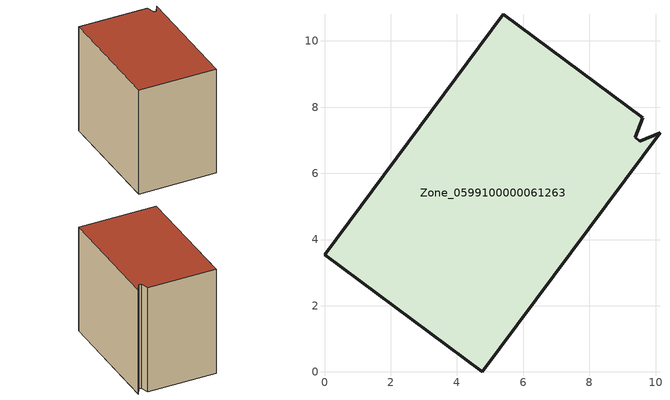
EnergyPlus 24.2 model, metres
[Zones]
Zone_0599100000061263
 floor ground (C_G): 9.39,7.09 9.52,6.97 10.13,7.23 4.76,0 0,3.54 5.4,10.81 9.61,7.68 z1.28
 wall outside (C_F): 0,3.54 4.76,0 10.13,7.23 9.52,6.97 9.39,7.09 9.61,7.68 5.4,10.81 0,3.54 z1.28:9.66
 roof outside (C_R): 9.61,7.68 5.4,10.81 0,3.54 4.76,0 10.13,7.23 9.52,6.97 9.39,7.09 z9.66
[BUILDING]
Pand.0599100000061263: North Axis=0; Terrain=City; Loads Convergence Tolerance Value=0.04; Temperature Convergence Tolerance Value=0.4; Solar Distribution=FullExterior; Maximum Number of Warmup Days=25; Minimum Number of Warmup Days=1
[Site:Location]
Rotterdam.The.Hague.AP_ZH_NLD Design_Conditions: Latitude=51.96; Longitude=4.45; Time Zone=1; Elevation=-4.5
[SITE:GROUNDTEMPERATURE:BUILDINGSURFACE]
18, 18, 18, 18, 18, 18, 18, 18, 18, 18, 18, 18
[MATERIAL] Thermal Absorptance=0.9; Solar Absorptance=0.7; Visible Absorptance=0.7
Name | Roughness | Thickness | Conductivity | Density | Specific Heat
G.TC.1965-1974 | MediumSmooth | 0.15 | 0.882353 | 540 | 1210
F.TC.1965-1974 | Rough | 0.3 | 0.697674 | 1920 | 840
R.TC.1965-1974 | MediumRough | 0.2 | 0.232558 | 1500 | 1000
[CONSTRUCTION]
C_G: G.TC.1965-1974
C_F: F.TC.1965-1974
C_R: R.TC.1965-1974
[ZONE]
Zone_0599100000061263: Type=1; Multiplier=1; Ceiling Height=Autocalculate; Volume=Autocalculate; Floor Area=autocalculate; Part of Total Floor Area=Yes
[ZONEINFILTRATION:DESIGNFLOWRATE]
Infil_Zone_0599100000061263: Zone or ZoneList or Space or SpaceList=Zone_0599100000061263; Schedule=AlwaysOn; Design Flow Rate Calculation Method=Flow/Area; Flow Rate per Floor Area=0.003; Constant Term Coefficient=1; Temperature Term Coefficient=0; Velocity Term Coefficient=0; Velocity Squared Term Coefficient=0
[HVACTEMPLATE:ZONE:IDEALLOADSAIRSYSTEM]
Zone_0599100000061263: Maximum Heating Supply Air Temperature=50; Minimum Cooling Supply Air Temperature=13; Maximum Heating Supply Air Humidity Ratio=0.0156; Minimum Cooling Supply Air Humidity Ratio=0.0077; Heating Limit=NoLimit; Cooling Limit=NoLimit; Dehumidification Control Type=ConstantSensibleHeatRatio; Cooling Sensible Heat Ratio=0.7; Dehumidification Setpoint=60; Humidification Control Type=None; Humidification Setpoint=30; Outdoor Air Method=None; Outdoor Air Flow Rate per Person=0.00944; Outdoor Air Flow Rate per Zone Floor Area=0; Outdoor Air Flow Rate per Zone=0; Demand Controlled Ventilation Type=None; Outdoor Air Economizer Type=NoEconomizer; Heat Recovery Type=None; Sensible Heat Recovery Effectiveness=0.7; Latent Heat Recovery Effectiveness=0.65
[ZONECONTROL:THERMOSTAT]
ThermostatControl_Zone_0599100000061263: Zone or ZoneList=Zone_0599100000061263; Control Type Schedule=DualSetpointControlType; Control 1=Thermostat_Zone_0599100000061263; Temperature Difference Between Cutout And Setpoint=0
[THERMOSTATSETPOINT:DUALSETPOINT]
Thermostat_Zone_0599100000061263: Heating Setpoint Temperature Schedule=HeatingSetpoint_Zone_0599100000061263; Cooling Setpoint Temperature Schedule=CoolingSetpoint_Zone_0599100000061263
[SCHEDULE:COMPACT]
HeatingSetpoint_Zone_0599100000061263: Through: 12/31, For: AllDays, Until: 24:00, 21
CoolingSetpoint_Zone_0599100000061263: Through: 12/31, For: AllDays, Until: 24:00, 24
DualSetpointControlType: Through: 12/31, For: AllDays, Until: 24:00, 4
AlwaysOn: Through: 12/31, For: AllDays, Until: 24:00, 1
